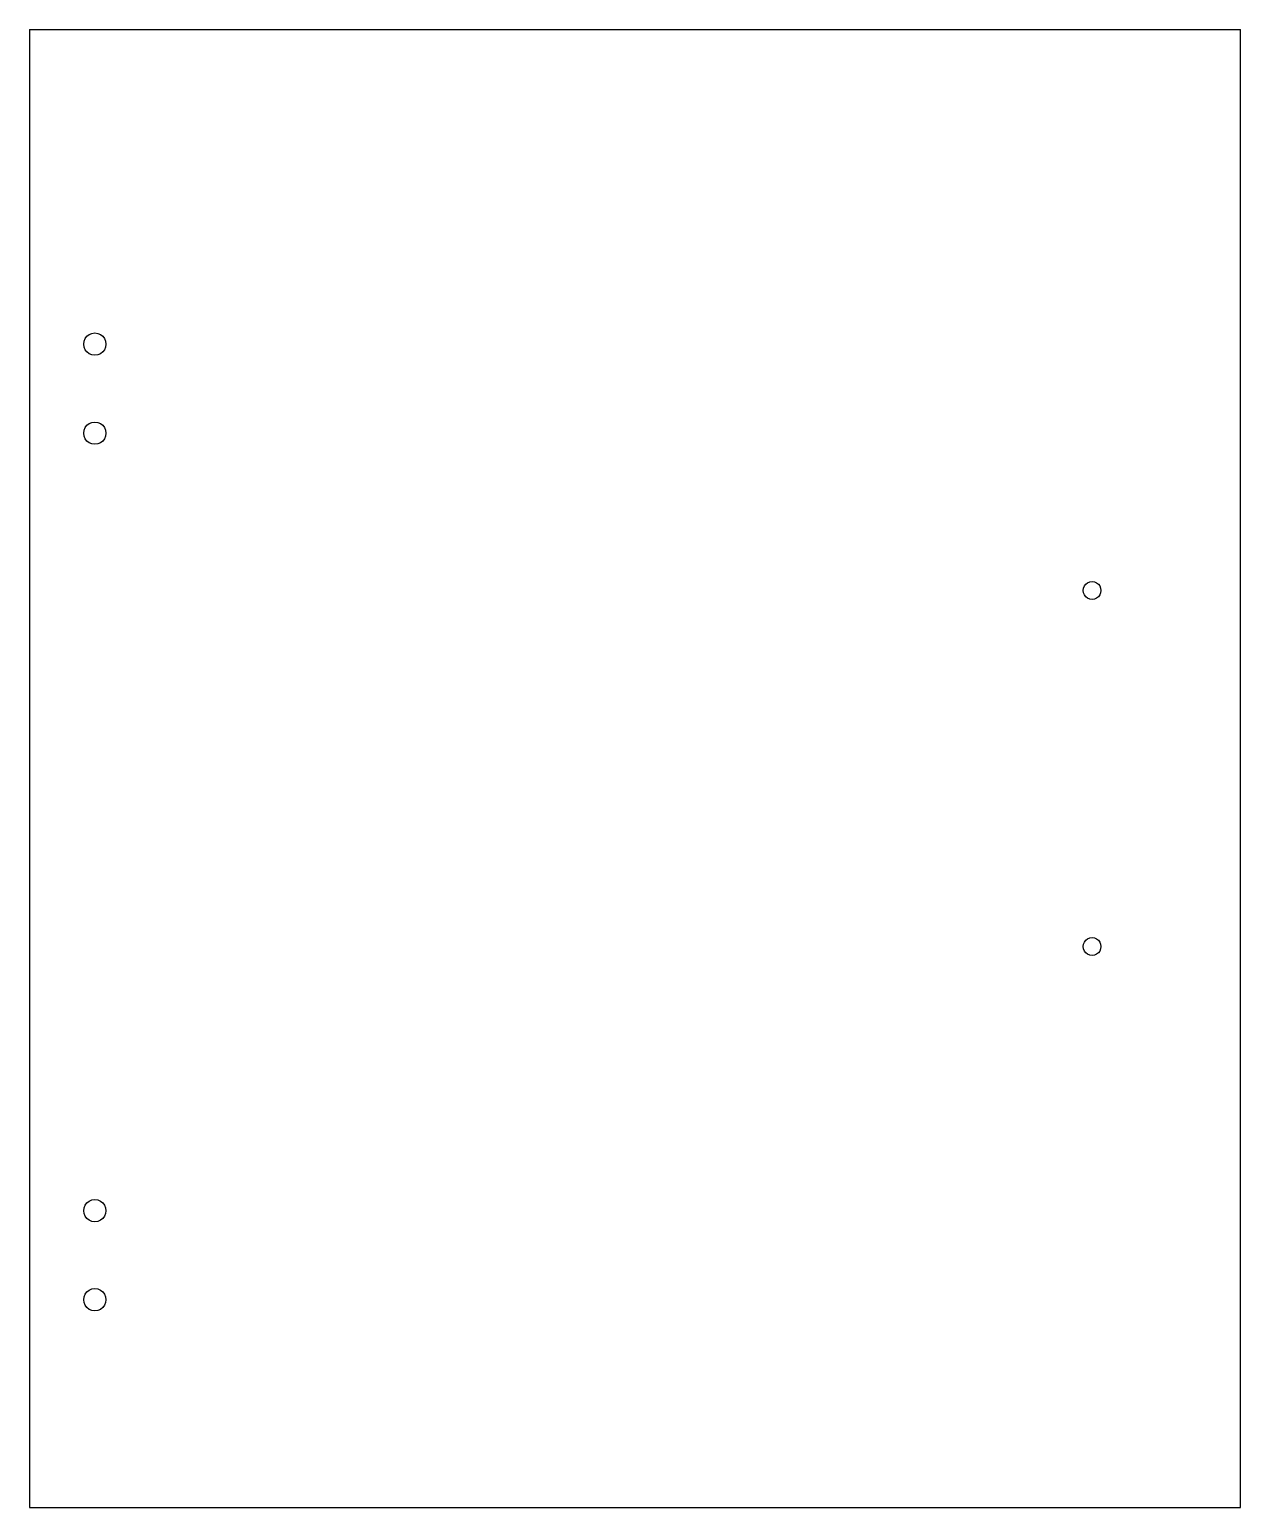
# Model space of a CAD drawing. Extents: x -632 to 804, y -719 to 744.
# Drawn here: x -118.1 to 289.9, y -719.5 to -221.5 of the extents above; entities that cross this region are included whole.
import ezdxf

# ---------------------------------------------------------------- set-up
doc = ezdxf.new("R2010")
doc.units = 0
doc.layers.get('0').update_dxf_attribs({"linetype": 'CONTINUOUS'})

msp = doc.modelspace()

# ---------------------------------------------------------------- linework, layer by layer
for p, q in [((-118.13, -221.46), (289.87, -221.46)), ((-118.13, -221.46), (-118.13, -719.46)), ((289.87, -719.46), (289.87, -221.46)), ((-99.88, -327.46), (-99.76, -326.49)), ((-99.76, -328.43), (-99.88, -327.46)), ((-99.76, -326.49), (-99.38, -325.59)), ((-99.38, -329.34), (-99.76, -328.43)), ((-99.38, -325.59), (-98.79, -324.81)), ((-98.79, -324.81), (-98.01, -324.21)), ((-98.01, -324.21), (-97.1, -323.84)), ((-97.1, -323.84), (-96.13, -323.71)), ((-96.13, -323.71), (-95.16, -323.84)), ((-95.16, -323.84), (-94.26, -324.21)), ((-94.26, -324.21), (-93.48, -324.81)), ((-93.48, -324.81), (-92.89, -325.59)), ((-92.89, -325.59), (-92.51, -326.49)), ((-92.51, -328.43), (-92.89, -329.34)), ((-92.51, -326.49), (-92.38, -327.46)), ((-92.38, -327.46), (-92.51, -328.43)), ((-98.79, -330.11), (-99.38, -329.34)), ((-98.01, -330.71), (-98.79, -330.11)), ((-97.1, -331.08), (-98.01, -330.71)), ((-96.13, -331.21), (-97.1, -331.08)), ((-95.16, -331.08), (-96.13, -331.21)), ((-94.26, -330.71), (-95.16, -331.08)), ((-93.48, -330.11), (-94.26, -330.71)), ((-92.89, -329.34), (-93.48, -330.11)), ((-99.88, -357.46), (-99.76, -356.49)), ((-99.76, -358.43), (-99.88, -357.46)), ((-99.76, -356.49), (-99.38, -355.59)), ((-99.38, -359.34), (-99.76, -358.43)), ((-99.38, -355.59), (-98.79, -354.81)), ((-98.79, -354.81), (-98.01, -354.21)), ((-98.01, -354.21), (-97.1, -353.84)), ((-97.1, -353.84), (-96.13, -353.71)), ((-96.13, -353.71), (-95.16, -353.84)), ((-95.16, -353.84), (-94.26, -354.21)), ((-94.26, -354.21), (-93.48, -354.81)), ((-93.48, -354.81), (-92.89, -355.59)), ((-92.89, -355.59), (-92.51, -356.49)), ((-92.51, -358.43), (-92.89, -359.34)), ((-92.51, -356.49), (-92.38, -357.46)), ((-92.38, -357.46), (-92.51, -358.43)), ((-98.79, -360.11), (-99.38, -359.34)), ((-98.01, -360.71), (-98.79, -360.11)), ((-97.1, -361.08), (-98.01, -360.71)), ((-96.13, -361.21), (-97.1, -361.08)), ((-95.16, -361.08), (-96.13, -361.21)), ((-94.26, -360.71), (-95.16, -361.08)), ((-93.48, -360.11), (-94.26, -360.71)), ((-92.89, -359.34), (-93.48, -360.11)), ((237.27, -408.96), (237.74, -408.34)), ((237.74, -408.34), (238.37, -407.86)), ((238.37, -407.86), (239.09, -407.56)), ((239.09, -407.56), (239.87, -407.46)), ((239.87, -407.46), (240.64, -407.56)), ((240.64, -407.56), (241.37, -407.86)), ((241.37, -407.86), (241.99, -408.34)), ((241.99, -408.34), (242.46, -408.96)), ((236.87, -410.46), (236.97, -409.68)), ((236.97, -411.24), (236.87, -410.46)), ((236.97, -409.68), (237.27, -408.96)), ((237.27, -411.96), (236.97, -411.24)), ((237.74, -412.58), (237.27, -411.96)), ((238.37, -413.06), (237.74, -412.58)), ((239.09, -413.36), (238.37, -413.06)), ((241.37, -413.06), (240.64, -413.36)), ((241.99, -412.58), (241.37, -413.06)), ((242.46, -411.96), (241.99, -412.58)), ((242.46, -408.96), (242.76, -409.68)), ((242.76, -411.24), (242.46, -411.96)), ((242.76, -409.68), (242.87, -410.46)), ((242.87, -410.46), (242.76, -411.24)), ((239.87, -413.46), (239.09, -413.36)), ((240.64, -413.36), (239.87, -413.46)), ((237.74, -528.34), (238.37, -527.86)), ((238.37, -527.86), (239.09, -527.56)), ((239.09, -527.56), (239.87, -527.46)), ((239.87, -527.46), (240.64, -527.56)), ((240.64, -527.56), (241.37, -527.86)), ((241.37, -527.86), (241.99, -528.34)), ((236.87, -530.46), (236.97, -529.68)), ((236.97, -531.24), (236.87, -530.46)), ((236.97, -529.68), (237.27, -528.96)), ((237.27, -531.96), (236.97, -531.24)), ((237.27, -528.96), (237.74, -528.34)), ((237.74, -532.58), (237.27, -531.96)), ((238.37, -533.06), (237.74, -532.58)), ((241.99, -532.58), (241.37, -533.06)), ((241.99, -528.34), (242.46, -528.96)), ((242.46, -531.96), (241.99, -532.58)), ((242.46, -528.96), (242.76, -529.68)), ((242.76, -531.24), (242.46, -531.96)), ((242.76, -529.68), (242.87, -530.46)), ((242.87, -530.46), (242.76, -531.24)), ((239.09, -533.36), (238.37, -533.06)), ((239.87, -533.46), (239.09, -533.36)), ((240.64, -533.36), (239.87, -533.46)), ((241.37, -533.06), (240.64, -533.36)), ((-99.38, -617.59), (-98.79, -616.81)), ((-98.79, -616.81), (-98.01, -616.21)), ((-98.01, -616.21), (-97.1, -615.84)), ((-97.1, -615.84), (-96.13, -615.71)), ((-96.13, -615.71), (-95.16, -615.84)), ((-95.16, -615.84), (-94.26, -616.21)), ((-94.26, -616.21), (-93.48, -616.81)), ((-93.48, -616.81), (-92.89, -617.59)), ((-99.88, -619.46), (-99.76, -618.49)), ((-99.76, -620.43), (-99.88, -619.46)), ((-99.76, -618.49), (-99.38, -617.59)), ((-99.38, -621.34), (-99.76, -620.43)), ((-98.79, -622.11), (-99.38, -621.34)), ((-98.01, -622.71), (-98.79, -622.11)), ((-93.48, -622.11), (-94.26, -622.71)), ((-92.89, -621.34), (-93.48, -622.11)), ((-92.89, -617.59), (-92.51, -618.49)), ((-92.51, -620.43), (-92.89, -621.34)), ((-92.51, -618.49), (-92.38, -619.46)), ((-92.38, -619.46), (-92.51, -620.43)), ((-97.1, -623.08), (-98.01, -622.71)), ((-96.13, -623.21), (-97.1, -623.08)), ((-95.16, -623.08), (-96.13, -623.21)), ((-94.26, -622.71), (-95.16, -623.08)), ((-99.38, -647.59), (-98.79, -646.81)), ((-98.79, -646.81), (-98.01, -646.21)), ((-98.01, -646.21), (-97.1, -645.84)), ((-97.1, -645.84), (-96.13, -645.71)), ((-96.13, -645.71), (-95.16, -645.84)), ((-95.16, -645.84), (-94.26, -646.21)), ((-94.26, -646.21), (-93.48, -646.81)), ((-93.48, -646.81), (-92.89, -647.59)), ((-99.88, -649.46), (-99.76, -648.49)), ((-99.76, -650.43), (-99.88, -649.46)), ((-99.76, -648.49), (-99.38, -647.59)), ((-99.38, -651.34), (-99.76, -650.43)), ((-98.79, -652.11), (-99.38, -651.34)), ((-98.01, -652.71), (-98.79, -652.11)), ((-93.48, -652.11), (-94.26, -652.71)), ((-92.89, -651.34), (-93.48, -652.11)), ((-92.89, -647.59), (-92.51, -648.49)), ((-92.51, -650.43), (-92.89, -651.34)), ((-92.51, -648.49), (-92.38, -649.46)), ((-92.38, -649.46), (-92.51, -650.43)), ((-97.1, -653.08), (-98.01, -652.71)), ((-96.13, -653.21), (-97.1, -653.08)), ((-95.16, -653.08), (-96.13, -653.21)), ((-94.26, -652.71), (-95.16, -653.08)), ((-118.13, -719.46), (289.87, -719.46))]:
    msp.add_line(p, q)

doc.saveas('drawing.dxf')
